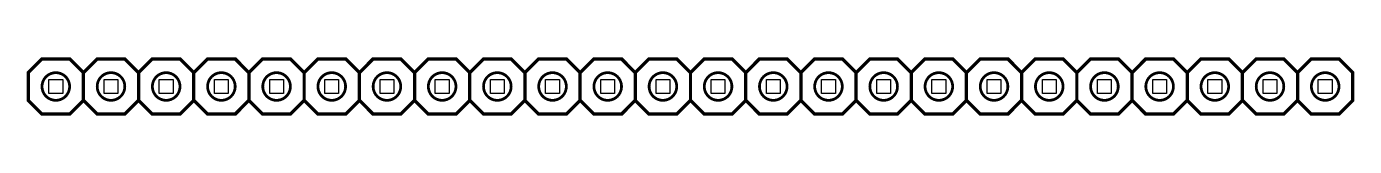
# Model space of a CAD drawing. Extents: x -0.05 to 2.35, y -0.05 to 0.05.
import ezdxf

# ---------------------------------------------------------------- set-up
doc = ezdxf.new("R2010")
doc.units = 0
doc.header["$MEASUREMENT"] = 0
doc.layers.get('0').update_dxf_attribs({"linetype": 'CONTINUOUS'})
doc.layers.add('21', color=251, linetype='CONTINUOUS')

# ---------------------------------------------------------------- blocks, each defined once
blk = doc.blocks.new('Pin-Socket-Single')
at = {"linetype": 'ByBlock'}
for p, q in [((-0.0125, 0.0125), (0.0125, 0.0125)), ((-0.0125, -0.0125), (-0.0125, 0.0125)), ((0.0125, 0.0125), (0.0125, -0.0125)), ((0.0125, -0.0125), (-0.0125, -0.0125))]:
    blk.add_line(p, q, dxfattribs=at)
at = {"linetype": 'ByBlock', "const_width": 0.005}
blk.add_lwpolyline([(-0.025, 0, 1), (0.025, 0, 1)], format="xyb", close=True, dxfattribs=at)
at = {"layer": '21', "const_width": 0.006}
blk.add_lwpolyline([(-0.025, -0.05), (-0.05, -0.025), (-0.05, 0.025), (-0.025, 0.05), (0.025, 0.05), (0.05, 0.025), (0.05, -0.025), (0.025, -0.05)], close=True, dxfattribs=at)

msp = doc.modelspace()

# ---------------------------------------------------------------- block references
at = {"linetype": 'ByBlock'}
for p in [(0, 0), (0.1, 0), (0.2, 0), (0.3, 0), (0.4, 0), (0.5, 0), (0.6, 0), (0.7, 0), (0.8, 0), (0.9, 0), (1, 0), (1.1, 0), (1.2, 0), (1.3, 0), (1.4, 0), (1.5, 0), (1.6, 0), (1.7, 0), (1.8, 0), (1.9, 0), (2, 0), (2.1, 0), (2.2, 0), (2.3, 0)]:
    msp.add_blockref('Pin-Socket-Single', p, dxfattribs=at)

doc.saveas('drawing.dxf')
